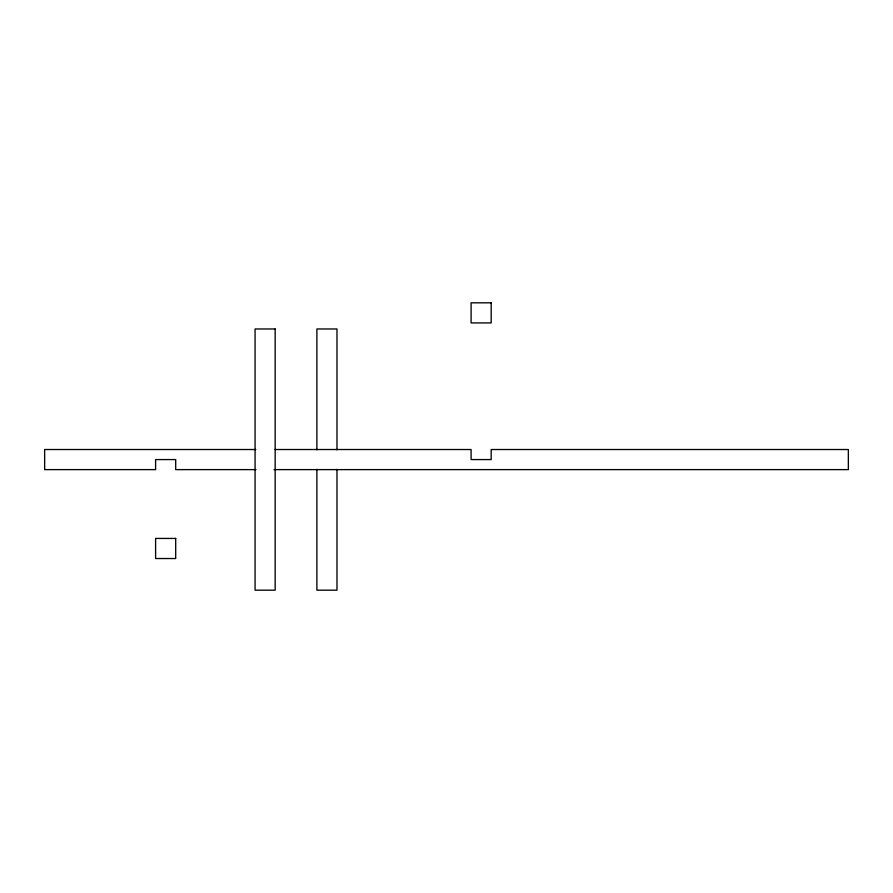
<?xml version="1.0" encoding="UTF-8"?>
<svg xmlns="http://www.w3.org/2000/svg" width="893" height="893" viewBox="0 0 893 893"><rect width="100%" height="100%" fill="white"/><g stroke="black" fill="none" stroke-linecap="round" stroke-linejoin="round"><path stroke-width="1.34" d="M255.778 449.525L44.65 449.525L44.65 469.618L155.605 469.618L155.605 459.571L175.698 459.571L175.698 469.618L255.99 469.618M275.167 449.525L471.091 449.525L471.091 459.571L491.183 459.571L491.183 449.525L848.35 449.525L848.35 469.618L273.984 469.618M336.985 449.849L336.985 328.97L316.892 328.97L316.892 449.849M336.985 469.294L336.985 590.173L316.892 590.173L316.892 469.294M491.183 302.827L471.091 302.827L471.091 322.92L491.183 322.92L491.183 302.827M275.167 328.97L255.074 328.97L255.074 590.173L275.167 590.173L275.167 328.97M175.698 538.434L155.605 538.434L155.605 558.527L175.698 558.527L175.698 538.434"/></g></svg>
